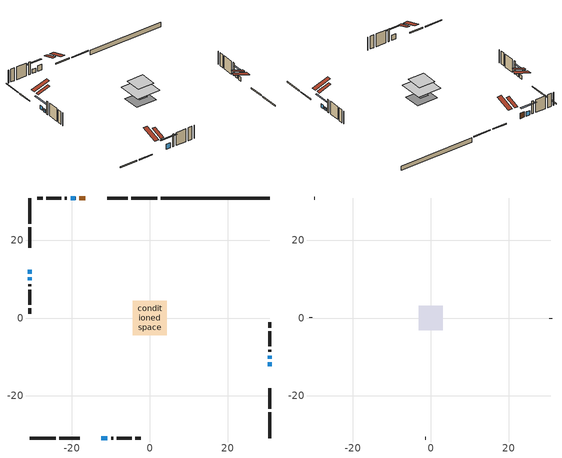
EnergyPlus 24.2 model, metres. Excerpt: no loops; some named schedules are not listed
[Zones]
conditioned space
 floor adiabatic (AdiabaticFloorConstruction): -4.43,-4.43 -4.43,4.43 4.43,4.43 4.43,-4.43 z2.9
 floor foundation (Slab1 construction): -3.88,-3.13 -3.88,3.13 3.88,3.13 3.88,-3.13 z-1.19
 floor foundation (Slab2 construction): -1.58,-1.58 -1.58,1.58 1.58,1.58 1.58,-1.58 z0
 wall outside (RimJoist1 construction): 1.87,30.84 -4.76,30.84 / -30.84,-30.84 -24.21,-30.84 / -30.84,30.84 -30.84,24.21 / 30.84,-30.84 30.84,-24.21 z0.46:0.76
 wall outside (RimJoist2 construction): -5.69,30.84 -10.95,30.84 / -23.28,-30.84 -18.02,-30.84 / -30.84,23.28 -30.84,18.02 / 30.84,-23.28 30.84,-18.02 z0.46:0.76
 wall outside (AdiabaticWallConstruction 1): -16.53,30.84 -18.15,30.84 z0.46:2.49
 wall outside (AdiabaticWallConstruction): 30.84,-12.44 30.84,-11.34 / -30.84,12.44 -30.84,11.34 z0.46:1.82; -19.08,30.84 -20.35,30.84 z0.46:2.03; -12.44,-30.84 -10.87,-30.84 z0.46:2.41; 30.84,-10.41 30.84,-9.65 / -30.84,10.41 -30.84,9.65 z0.46:1.41
 wall outside (Wall1 construction): -21.27,30.84 -21.8,30.84 / -9.94,-30.84 -9.41,-30.84 / -30.84,8.72 -30.84,8.19 / 30.84,-8.72 30.84,-8.19 z0.46:5.34
 wall outside (Wall2 construction): -22.73,30.84 -26.58,30.84 / -8.48,-30.84 -4.64,-30.84 / -30.84,7.26 -30.84,3.42 / 30.84,-7.26 30.84,-3.42 z0.46:5.34
 wall outside (Wall3 construction): -27.51,30.84 -28.88,30.84 / -3.71,-30.84 -2.34,-30.84 / -30.84,2.49 -30.84,1.11 / 30.84,-2.49 30.84,-1.11 z0.46:5.34
 wall foundation (FoundationWall1 construction): 30.84,30.84 2.8,30.84 z-1.19:0.46
 window (WindowConstruction): 30.84,-12.44 30.84,-11.34 z0.46:1.82
 window (WindowConstruction 1): -19.08,30.84 -20.34,30.84 z0.46:2.03
 window (WindowConstruction 2): -12.44,-30.84 -10.87,-30.84 z0.46:2.4
 window (WindowConstruction 3): -30.84,12.44 -30.84,11.34 z0.46:1.82
 window (WindowConstruction 4): 30.84,-10.41 30.84,-9.65 z0.46:1.41
 window (WindowConstruction 5): -30.84,10.41 -30.84,9.65 z0.46:1.41
 door (Door): -16.53,30.84 -18.15,30.84 z0.46:2.49
 ceiling adiabatic (AdiabaticFloorConstruction): 4.43,-4.43 4.43,4.43 -4.43,4.43 -4.43,-4.43 z2.9
 roof outside (Roof2 construction): -15.61,30.84,5.34 -15.61,26.22,6.88 -14.39,26.22,6.88 -14.39,30.84,5.34; -13.37,-30.84,5.34 -13.37,-26.22,6.88 -14.58,-26.22,6.88 -14.58,-30.84,5.34; -30.84,13.37,5.34 -26.22,13.37,6.88 -26.22,14.58,6.88 -30.84,14.58,5.34; 30.84,-13.37,5.34 26.22,-13.37,6.88 26.22,-14.58,6.88 30.84,-14.58,5.34
attic - vented
 floor to conditioned space (Floor1 construction Reversed): -3.09,-3.09 -3.09,3.09 3.09,3.09 3.09,-3.09 z5.34
 wall outside (Wall4 construction): -29.81,30.84 -29.91,30.84 / -1.41,-30.84 -1.31,-30.84 / -30.84,0.18 -30.84,0.08 / 30.84,-0.18 30.84,-0.08 z0.46:5.34
 roof outside (Roof1 construction): -13.46,30.84,5.34 -13.46,24.83,7.34 -11.88,24.83,7.34 -11.88,30.84,5.34; -15.51,-30.84,5.34 -15.51,-24.83,7.34 -17.1,-24.83,7.34 -17.1,-30.84,5.34; -30.84,15.51,5.34 -24.83,15.51,7.34 -24.83,17.1,7.34 -30.84,17.1,5.34; 30.84,-15.51,5.34 24.83,-15.51,7.34 24.83,-17.1,7.34 30.84,-17.1,5.34
shading: 30.84,-8.91 30.84,-14.87 31.25,-14.87 31.25,-8.91 z4.25; -22.77,30.84 -16.65,30.84 -16.65,31.25 -22.77,31.25 z4.46; -8.44,-30.84 -14.87,-30.84 -14.87,-31.25 -8.44,-31.25 z4.83; -30.84,8.91 -30.84,14.87 -31.25,14.87 -31.25,8.91 z4.25; 30.84,-9.45 30.84,-10.61 31.25,-10.61 31.25,-9.45 z1.61; -30.84,9.45 -30.84,10.61 -31.25,10.61 -31.25,9.45 z1.61
[Building]
Building 1: Terrain=Suburbs
[Site:Location]
Winnipeg Intl AP_MB: Latitude {deg}=49.91; Longitude {deg}=-97.24; Time Zone {hr}=-6; Elevation {m}=239; Keep Site Location Information=Yes
[Site:GroundTemperature:Shallow]
-2.46526, -5.11642, -5.32873, -4.07063, 0.979979, 6.00706, 10.3653, 13.1261, 13.3606, 11.1152, 6.8681, 1.99523
[Site:WaterMainsTemperature]
Calculation Method=Schedule; Temperature Schedule=mains temperature schedule
[Material] Roughness=Rough; Thermal Absorptance=0.9
Name | Thickness {m} | Conductivity {W/m-K} | Density {kg/m3} | Specific Heat {J/kg-K} | Solar Absorptance | Visible Absorptance
asphalt or fiberglass shingles | 0.00635 | 0.162714 | 1121.4 | 1465.45 | 0.84 | 0.84
ceiling loosefill ins | 0.169333 | 0.0480833 | 16.02 | 1046.75 | 0.7 | 0.7
ceiling stud and cavity | 0.1397 | 0.0933378 | 65.682 | 1177.47 | 0.7 | 0.7
concrete 4.0 in. | 0.1016 | 1.803125 | 2242.8 | 837.4 | 0.7 | 0.7
concrete 8.0 in. | 0.2032 | 1.803125 | 2242.8 | 837.4 | 0.7 | 0.7
door material | 0.04445 | 0.188738 | 512.64 | 1214.23 | 0.7 | 0.7
floor covering | 0.0127 | 0.0433444 | 54.468 | 1339.84 | 0.6 | 0.6
floor rigid ins; wall rigid ins | 0.512978 | 0.029427 | 32.04 | 1214.23 | 0.7 | 0.7
floor stud and cavity | 0.1397 | 1.75129 | 37.0049 | 1207.88 | 0.7 | 0.7
furniture material conditioned space 1 | 0.1524 | 0.115458 | 640.8 | 1214.23 | 0.6 | 0.6
gypsum board | 0.0127 | 0.160291 | 801 | 837.4 | 0.6 | 0.6
osb sheathing 0.5 in. | 0.0127 | 0.115458 | 512.64 | 1214.23 | 0.7 | 0.7
osb sheathing 0.75 in. | 0.01905 | 0.115458 | 512.64 | 1214.23 | 0.7 | 0.7
osb sheathing 2.0 in. | 0.0508 | 0.115458 | 512.64 | 1214.23 | 0.7 | 0.7
rim joist stud and cavity | 0.0508 | 0.177588 | 50.32683 | 1063.81 | 0.6 | 0.6
rim joist stud and cavity 1 | 0.0508 | 0.0448274 | 125.044 | 1163.47 | 0.6 | 0.6
roof stud and cavity | 0.2032 | 0.184409 | 78.34581 | 1123.46 | 0.7 | 0.7
wall stud and cavity | 0.1397 | 0.0992973 | 139.0536 | 1170.24 | 0.7 | 0.7
wall stud and cavity 1 | 0.1397 | 0.0938917 | 139.0536 | 1170.24 | 0.7 | 0.7
wall stud and cavity 2 | 0.1397 | 0.101456 | 139.0536 | 1170.24 | 0.7 | 0.7
wall stud and cavity 3 | 0.0889 | 6.9971 | 50.32683 | 1063.81 | 0.6 | 0.6
wall stud and cavity 4 | 0.0889 | 0.380278 | 52.3479 | 1209.89 | 0.7 | 0.7
wall stud and cavity 5 | 0.0889 | 0.391764 | 83.0341 | 1211.67 | 0.7 | 0.7
wood siding | 0.0254 | 0.102417 | 544.68 | 1172.36 | 0.4 | 0.4
wood siding 1 | 0.00254 | 0.102417 | 544.68 | 1172.36 | 0.4 | 0.4
wood siding 2; wood siding 3; wood siding 4 | 0.0254 | 0.102417 | 544.68 | 1172.36 | 0.7 | 0.7
[WindowMaterial:SimpleGlazingSystem]
Name | U-Factor {W/m2-K} | Solar Heat Gain Coefficient
WindowMaterial | 2.1531 | 0.62
WindowMaterial 1 | 2.11846 | 0.63
WindowMaterial 2 | 3.29721 | 0.69
WindowMaterial 3 | 2.259844 | 0.59
[Construction]
AdiabaticFloorConstruction: floor stud and cavity, floor rigid ins, osb sheathing 0.75 in., floor covering
AdiabaticWallConstruction: wood siding 3, wall rigid ins, wall stud and cavity 4, gypsum board
AdiabaticWallConstruction 1: wood siding 4, wall rigid ins, wall stud and cavity 4, gypsum board
Door: door material
Floor1 construction Reversed: gypsum board, ceiling stud and cavity, ceiling loosefill ins
FoundationWall1 construction: concrete 8.0 in.
furniture construction conditioned space 1: furniture material conditioned space 1
PartitionWallConstruction: gypsum board, wall stud and cavity 5, gypsum board
RimJoist1 construction: wood siding 2, rim joist stud and cavity
RimJoist2 construction: wood siding 2, osb sheathing 2.0 in., rim joist stud and cavity 1
Roof1 construction: asphalt or fiberglass shingles
Roof2 construction: asphalt or fiberglass shingles, osb sheathing 0.75 in., roof stud and cavity, gypsum board
Slab1 construction; Slab2 construction: concrete 4.0 in.
Wall1 construction: wood siding, osb sheathing 0.5 in., wall stud and cavity, gypsum board
Wall2 construction: wood siding, osb sheathing 0.5 in., wall stud and cavity 1, gypsum board
Wall3 construction: wood siding, osb sheathing 0.5 in., wall stud and cavity 2, gypsum board
Wall4 construction: wood siding 1, wall stud and cavity 3
WindowConstruction; WindowConstruction 3: WindowMaterial
WindowConstruction 1: WindowMaterial 1
WindowConstruction 2: WindowMaterial 2
WindowConstruction 4; WindowConstruction 5: WindowMaterial 3
[Zone] Multiplier=1; Part of Total Floor Area=Yes
Name | Volume {m3}
attic - vented | 12.3898
conditioned space | 317.4
[Space]
Name | Zone | Volume {m3}
attic - vented 1 | attic - vented | 12.3898
conditioned space 1 | conditioned space | 317.4
[ZoneInfiltration:EffectiveLeakageArea]
infil attic - vented 1: Zone or Space=attic - vented 1; Schedule=Always On Discrete; Effective Air Leakage Area {cm2}=1269.67; Stack Coefficient=0.000478462; Wind Coefficient=1.4779e-05
[ZoneMixing]
whole house fan mix: Zone or Space=attic - vented; Schedule=Always On Continuous; Design Flow Rate Calculation Method=Flow/Zone; Design Flow Rate {m3/s}=0; Source Zone or Space=conditioned space
[SurfaceProperty:ExposedFoundationPerimeter] Exposed Perimeter Calculation Method=TotalExposedPerimeter
Name | Total Exposed Perimeter {m}
Slab1 | 28.042
Slab2 | 9.44901
[InternalMass] Zone or ZoneList=conditioned space; Space or SpaceList=conditioned space 1
Name | Construction | Surface Area {m2}
furniture mass conditioned space 1 | furniture construction conditioned space 1 | 54.7896
partition wall mass | PartitionWallConstruction | 136.974
[Lights]
interior lighting: Zone or ZoneList or Space or SpaceList=conditioned space 1; Schedule=interior lighting schedule; Design Level Calculation Method=LightingLevel; Lighting Level {W}=343.2; Return Air Fraction=0; Fraction Radiant=0.6; Fraction Visible=0.2; Fraction Replaceable=1
[People]
occupants: Zone or ZoneList or Space or SpaceList=conditioned space 1; Number of People Schedule=occupants schedule; Number of People Calculation Method=People; Number of People=3; Fraction Radiant=0.314171; Sensible Heat Fraction=0.56303; Activity Level Schedule=occupants activity schedule; Carbon Dioxide Generation Rate {m3/s-W}=0; Enable ASHRAE 55 Comfort Warnings=No; Mean Radiant Temperature Calculation Type=EnclosureAveraged
[ElectricEquipment] Zone or ZoneList or Space or SpaceList=conditioned space 1; Design Level Calculation Method=EquipmentLevel
Name | Schedule | Design Level {W} | Fraction Latent | Fraction Radiant | Fraction Lost
clothes dryer | clothes dryer schedule | 140.772 | 0.015 | 0.081 | 0.85
clothes washer | clothes washer schedule | 32.1985 | 0.03 | 0.162 | 0.7
cooking range | cooking range schedule | 215.147 | 0.08 | 0.432 | 0.2
dishwasher | dishwasher schedule | 66.8632 | 0.3 | 0.18 | 0.4
fridge | fridge schedule | 72.9452 | 0 | 0.6 | 0
mech vent house fan | mech vent house fan schedule | 10 | 0 | 0 | 1
mech vent house fan cfis | mech vent house fan cfis schedule | 0 | 0 | 0 | 0
misc plug loads | misc plug loads schedule | 494.7 | 0.045 | 0.513 | 0.1
whole house fan | Always On Discrete | 0 | 0 | 0 | 1
[OtherEquipment] Zone or ZoneList or Space or SpaceList=conditioned space 1; Design Level Calculation Method=EquipmentLevel
Name | Fuel Type | Schedule | Design Level {W} | Fraction Latent | Fraction Radiant | Fraction Lost
clothes dryer 1 | Electricity | clothes dryer schedule | 0 | 0.015 | 0.081 | 0.85
cooking range 1 | Electricity | cooking range schedule | 0 | 0.08 | 0.432 | 0.2
general water use latent | None | general water use schedule | 62.594 | 1 | 0 | 0
general water use sensible | None | general water use schedule | -61.6891 | 0 | 0.6 | 0
mech vent house fan latent load | None | Always On Discrete | 0 | 1 | 0 | 0
mech vent house fan sensible load | None | Always On Discrete | 0 | 0 | 0 | 0
water heater energy adjustment1 | NaturalGas | Always On Discrete | 0.01 | 0 | 0 | 1
[ZoneInfiltration:DesignFlowRate] Zone or ZoneList or Space or SpaceList=conditioned space 1; Schedule=Always On Discrete; Design Flow Rate Calculation Method=Flow/Zone; Design Flow Rate {m3/s}=0
infil flow; natural vent flow; whole house fan flow
[AvailabilityManager:Scheduled]
central ac and furnace airloop Availability Manager: Schedule=Always On Discrete
[Foundation:Kiva] Initial Indoor Air Temperature {C}=21; Wall Depth Below Slab {m}=0.2032
Name | Wall Height Above Grade {m}
Foundation Kiva 1 | 0.460004
Foundation Kiva 2 | 0.1016
[Foundation:Kiva:Settings]
Soil Conductivity {W/m-K}=0.849921; Soil Density {kg/m3}=1842.3; Soil Specific Heat {J/kg-K}=418.7; Ground Solar Absorptivity=0.9; Ground Thermal Absorptivity=0.9; Ground Surface Roughness {m}=0.03; Far-Field Width {m}=40; Deep-Ground Boundary Condition=ZeroFlux; Deep-Ground Depth {m}=40; Minimum Cell Dimension {m}=0.2; Maximum Cell Growth Coefficient=3; Simulation Timestep=Timestep
[Exterior:Lights]
exterior lighting: Schedule=exterior lighting schedule; Design Level {W}=75.6
[EnergyManagementSystem:GlobalVariable]
central_ac_and_furnace_airloop_Fan_RTF
infil_program_Qfan
infil_program_Qinf
natural_vent_program_Qnv
natural_vent_program_Qwhf
[EnergyManagementSystem:Sensor]
Name | Output:Variable or Output:Meter Index Key | Output:Variable or Output:Meter
airflow_gain | infil flow | Infiltration Sensible Heat Gain Energy
airflow_gain_1 | natural vent flow | Infiltration Sensible Heat Gain Energy
airflow_gain_2 | whole house fan flow | Infiltration Sensible Heat Gain Energy
airflow_loss | infil flow | Infiltration Sensible Heat Loss Energy
airflow_loss_1 | natural vent flow | Infiltration Sensible Heat Loss Energy
airflow_loss_2 | whole house fan flow | Infiltration Sensible Heat Loss Energy
clg_load_cond |  | Cooling:EnergyTransfer:Zone:CONDITIONED SPACE
clg_sp_s; clg_sp_s_1 | cooling setpoint | Schedule Value
clothes_dryer_exhaust_0_sch_s | clothes dryer exhaust 0 schedule | Schedule Value
cool_season | cooling season schedule | Schedule Value
htg_load_cond |  | Heating:EnergyTransfer:Zone:CONDITIONED SPACE
htg_sp_s; htg_sp_s_1 | heating setpoint | Schedule Value
ig_ee_conv | clothes dryer | Electric Equipment Convective Heating Energy
ig_ee_conv_2 | cooking range | Electric Equipment Convective Heating Energy
ig_ee_conv_4 | fridge | Electric Equipment Convective Heating Energy
ig_ee_conv_5 | misc plug loads | Electric Equipment Convective Heating Energy
ig_ee_conv_6 | whole house fan | Electric Equipment Convective Heating Energy
ig_ee_rad | clothes dryer | Electric Equipment Radiant Heating Energy
ig_ee_rad_2 | cooking range | Electric Equipment Radiant Heating Energy
ig_ee_rad_4 | fridge | Electric Equipment Radiant Heating Energy
ig_ee_rad_5 | misc plug loads | Electric Equipment Radiant Heating Energy
ig_ee_rad_6 | whole house fan | Electric Equipment Radiant Heating Energy
ig_lgt_conv | interior lighting | Lights Convective Heating Energy
ig_lgt_rad | interior lighting | Lights Radiant Heating Energy
ig_lgt_vis | interior lighting | Lights Visible Radiation Heating Energy
ig_oe_conv | clothes dryer 1 | Other Equipment Convective Heating Energy
ig_oe_conv_1 | cooking range 1 | Other Equipment Convective Heating Energy
ig_oe_conv_2 | general water use latent | Other Equipment Convective Heating Energy
ig_oe_conv_3 | general water use sensible | Other Equipment Convective Heating Energy
ig_oe_conv_4 | water heater energy adjustment1 | Other Equipment Convective Heating Energy
ig_oe_rad | clothes dryer 1 | Other Equipment Radiant Heating Energy
ig_oe_rad_1 | cooking range 1 | Other Equipment Radiant Heating Energy
ig_oe_rad_2 | general water use latent | Other Equipment Radiant Heating Energy
ig_oe_rad_3 | general water use sensible | Other Equipment Radiant Heating Energy
ig_oe_rad_4 | water heater energy adjustment1 | Other Equipment Radiant Heating Energy
ig_ppl_conv | occupants | People Convective Heating Energy
ig_ppl_rad | occupants | People Radiant Heating Energy
im_conv | furniture mass conditioned space 1 | Surface Inside Face Convection Heat Gain Energy
im_conv_1 | partition wall mass | Surface Inside Face Convection Heat Gain Energy
im_ig | furniture mass conditioned space 1 | Surface Inside Face Internal Gains Radiation Heat Gain Energy
im_ig_1 | partition wall mass | Surface Inside Face Internal Gains Radiation Heat Gain Energy
im_lgt | furniture mass conditioned space 1 | Surface Inside Face Lights Radiation Heat Gain Energy
im_lgt_1 | partition wall mass | Surface Inside Face Lights Radiation Heat Gain Energy
im_sol | furniture mass conditioned space 1 | Surface Inside Face Solar Radiation Heat Gain Energy
im_sol_1 | partition wall mass | Surface Inside Face Solar Radiation Heat Gain Energy
im_surf | furniture mass conditioned space 1 | Surface Inside Face Net Surface Thermal Radiation Heat Gain Energy
im_surf_1 | partition wall mass | Surface Inside Face Net Surface Thermal Radiation Heat Gain Energy
mv_conv | mech vent house fan | Electric Equipment Convective Heating Energy
mv_conv_1 | mech vent house fan cfis | Electric Equipment Convective Heating Energy
mv_conv_2 | mech vent house fan latent load | Other Equipment Convective Heating Energy
mv_conv_3 | mech vent house fan sensible load | Other Equipment Convective Heating Energy
mv_rad | mech vent house fan | Electric Equipment Radiant Heating Energy
mv_rad_1 | mech vent house fan cfis | Electric Equipment Radiant Heating Energy
mv_rad_2 | mech vent house fan latent load | Other Equipment Radiant Heating Energy
mv_rad_3 | mech vent house fan sensible load | Other Equipment Radiant Heating Energy
natural_vent_s | natural vent schedule | Schedule Value
out_pb_s |  | Site Outdoor Air Barometric Pressure
out_wt_s |  | Site Outdoor Air Humidity Ratio
site_vw_s |  | Site Wind Speed
ss_back_out | Window1 | Surface Window Shortwave from Zone Back Out Window Heat Transfer Rate
ss_back_out_1 | Window2 | Surface Window Shortwave from Zone Back Out Window Heat Transfer Rate
ss_back_out_2 | Window3 | Surface Window Shortwave from Zone Back Out Window Heat Transfer Rate
ss_back_out_3 | Window4 | Surface Window Shortwave from Zone Back Out Window Heat Transfer Rate
ss_back_out_4 | Window5 | Surface Window Shortwave from Zone Back Out Window Heat Transfer Rate
ss_back_out_5 | Window6 | Surface Window Shortwave from Zone Back Out Window Heat Transfer Rate
ss_conv | Door1 | Surface Inside Face Convection Heat Gain Energy
ss_conv_1 | Window1 | Surface Inside Face Convection Heat Gain Energy
ss_conv_2 | Window2 | Surface Inside Face Convection Heat Gain Energy
ss_conv_3 | Window3 | Surface Inside Face Convection Heat Gain Energy
ss_conv_4 | Window4 | Surface Inside Face Convection Heat Gain Energy
ss_conv_5 | Window5 | Surface Inside Face Convection Heat Gain Energy
ss_conv_6 | Window6 | Surface Inside Face Convection Heat Gain Energy
ss_ig | Door1 | Surface Inside Face Internal Gains Radiation Heat Gain Energy
ss_ig_1 | Window1 | Surface Inside Face Internal Gains Radiation Heat Gain Energy
ss_ig_2 | Window2 | Surface Inside Face Internal Gains Radiation Heat Gain Energy
ss_ig_3 | Window3 | Surface Inside Face Internal Gains Radiation Heat Gain Energy
ss_ig_4 | Window4 | Surface Inside Face Internal Gains Radiation Heat Gain Energy
ss_ig_5 | Window5 | Surface Inside Face Internal Gains Radiation Heat Gain Energy
ss_ig_6 | Window6 | Surface Inside Face Internal Gains Radiation Heat Gain Energy
ss_lgt | Door1 | Surface Inside Face Lights Radiation Heat Gain Energy
ss_sol | Door1 | Surface Inside Face Solar Radiation Heat Gain Energy
ss_surf | Door1 | Surface Inside Face Net Surface Thermal Radiation Heat Gain Energy
ss_surf_1 | Window1 | Surface Inside Face Net Surface Thermal Radiation Heat Gain Energy
ss_surf_2 | Window2 | Surface Inside Face Net Surface Thermal Radiation Heat Gain Energy
ss_surf_3 | Window3 | Surface Inside Face Net Surface Thermal Radiation Heat Gain Energy
ss_surf_4 | Window4 | Surface Inside Face Net Surface Thermal Radiation Heat Gain Energy
ss_surf_5 | Window5 | Surface Inside Face Net Surface Thermal Radiation Heat Gain Energy
ss_surf_6 | Window6 | Surface Inside Face Net Surface Thermal Radiation Heat Gain Energy
ss_trans_in | Window1 | Surface Window Transmitted Solar Radiation Rate
ss_trans_in_1 | Window2 | Surface Window Transmitted Solar Radiation Rate
ss_trans_in_2 | Window3 | Surface Window Transmitted Solar Radiation Rate
ss_trans_in_3 | Window4 | Surface Window Transmitted Solar Radiation Rate
ss_trans_in_4 | Window5 | Surface Window Transmitted Solar Radiation Rate
ss_trans_in_5 | Window6 | Surface Window Transmitted Solar Radiation Rate
ss_trans_out | Window1 | Surface Inside Face Initial Transmitted Diffuse Transmitted Out Window Solar Radiation Rate
ss_trans_out_1 | Window2 | Surface Inside Face Initial Transmitted Diffuse Transmitted Out Window Solar Radiation Rate
ss_trans_out_2 | Window3 | Surface Inside Face Initial Transmitted Diffuse Transmitted Out Window Solar Radiation Rate
ss_trans_out_3 | Window4 | Surface Inside Face Initial Transmitted Diffuse Transmitted Out Window Solar Radiation Rate
ss_trans_out_4 | Window5 | Surface Inside Face Initial Transmitted Diffuse Transmitted Out Window Solar Radiation Rate
ss_trans_out_5 | Window6 | Surface Inside Face Initial Transmitted Diffuse Transmitted Out Window Solar Radiation Rate
s_conv | Floor1 | Surface Inside Face Convection Heat Gain Energy
s_conv_1 | FoundationWall1 | Surface Inside Face Convection Heat Gain Energy
s_conv_10 | RimJoist2:270 | Surface Inside Face Convection Heat Gain Energy
s_conv_11 | RimJoist2:90 | Surface Inside Face Convection Heat Gain Energy
s_conv_12 | Roof2:0 | Surface Inside Face Convection Heat Gain Energy
s_conv_13 | Roof2:180 | Surface Inside Face Convection Heat Gain Energy
s_conv_14 | Roof2:270 | Surface Inside Face Convection Heat Gain Energy
s_conv_15 | Roof2:90 | Surface Inside Face Convection Heat Gain Energy
s_conv_16 | Slab1 | Surface Inside Face Convection Heat Gain Energy
s_conv_17 | Slab2 | Surface Inside Face Convection Heat Gain Energy
s_conv_18 | Wall1:0 | Surface Inside Face Convection Heat Gain Energy
s_conv_19 | Wall1:180 | Surface Inside Face Convection Heat Gain Energy
s_conv_2 | inferred conditioned ceiling | Surface Inside Face Convection Heat Gain Energy
s_conv_20 | Wall1:270 | Surface Inside Face Convection Heat Gain Energy
s_conv_21 | Wall1:90 | Surface Inside Face Convection Heat Gain Energy
s_conv_22 | Wall2:0 | Surface Inside Face Convection Heat Gain Energy
s_conv_23 | Wall2:180 | Surface Inside Face Convection Heat Gain Energy
s_conv_24 | Wall2:270 | Surface Inside Face Convection Heat Gain Energy
s_conv_25 | Wall2:90 | Surface Inside Face Convection Heat Gain Energy
s_conv_26 | Wall3:0 | Surface Inside Face Convection Heat Gain Energy
s_conv_27 | Wall3:180 | Surface Inside Face Convection Heat Gain Energy
s_conv_28 | Wall3:270 | Surface Inside Face Convection Heat Gain Energy
s_conv_29 | Wall3:90 | Surface Inside Face Convection Heat Gain Energy
s_conv_3 | inferred conditioned floor | Surface Inside Face Convection Heat Gain Energy
s_conv_4 | RimJoist1:0 | Surface Inside Face Convection Heat Gain Energy
s_conv_5 | RimJoist1:180 | Surface Inside Face Convection Heat Gain Energy
s_conv_6 | RimJoist1:270 | Surface Inside Face Convection Heat Gain Energy
s_conv_7 | RimJoist1:90 | Surface Inside Face Convection Heat Gain Energy
s_conv_8 | RimJoist2:0 | Surface Inside Face Convection Heat Gain Energy
s_conv_9 | RimJoist2:180 | Surface Inside Face Convection Heat Gain Energy
s_ig | Floor1 | Surface Inside Face Internal Gains Radiation Heat Gain Energy
s_ig_1 | FoundationWall1 | Surface Inside Face Internal Gains Radiation Heat Gain Energy
s_ig_10 | RimJoist2:270 | Surface Inside Face Internal Gains Radiation Heat Gain Energy
s_ig_11 | RimJoist2:90 | Surface Inside Face Internal Gains Radiation Heat Gain Energy
s_ig_12 | Roof2:0 | Surface Inside Face Internal Gains Radiation Heat Gain Energy
s_ig_13 | Roof2:180 | Surface Inside Face Internal Gains Radiation Heat Gain Energy
s_ig_14 | Roof2:270 | Surface Inside Face Internal Gains Radiation Heat Gain Energy
s_ig_15 | Roof2:90 | Surface Inside Face Internal Gains Radiation Heat Gain Energy
s_ig_16 | Slab1 | Surface Inside Face Internal Gains Radiation Heat Gain Energy
s_ig_17 | Slab2 | Surface Inside Face Internal Gains Radiation Heat Gain Energy
s_ig_18 | Wall1:0 | Surface Inside Face Internal Gains Radiation Heat Gain Energy
s_ig_19 | Wall1:180 | Surface Inside Face Internal Gains Radiation Heat Gain Energy
s_ig_2 | inferred conditioned ceiling | Surface Inside Face Internal Gains Radiation Heat Gain Energy
s_ig_20 | Wall1:270 | Surface Inside Face Internal Gains Radiation Heat Gain Energy
s_ig_21 | Wall1:90 | Surface Inside Face Internal Gains Radiation Heat Gain Energy
s_ig_22 | Wall2:0 | Surface Inside Face Internal Gains Radiation Heat Gain Energy
s_ig_23 | Wall2:180 | Surface Inside Face Internal Gains Radiation Heat Gain Energy
s_ig_24 | Wall2:270 | Surface Inside Face Internal Gains Radiation Heat Gain Energy
s_ig_25 | Wall2:90 | Surface Inside Face Internal Gains Radiation Heat Gain Energy
s_ig_26 | Wall3:0 | Surface Inside Face Internal Gains Radiation Heat Gain Energy
s_ig_27 | Wall3:180 | Surface Inside Face Internal Gains Radiation Heat Gain Energy
s_ig_28 | Wall3:270 | Surface Inside Face Internal Gains Radiation Heat Gain Energy
s_ig_29 | Wall3:90 | Surface Inside Face Internal Gains Radiation Heat Gain Energy
s_ig_3 | inferred conditioned floor | Surface Inside Face Internal Gains Radiation Heat Gain Energy
s_ig_4 | RimJoist1:0 | Surface Inside Face Internal Gains Radiation Heat Gain Energy
s_ig_5 | RimJoist1:180 | Surface Inside Face Internal Gains Radiation Heat Gain Energy
s_ig_6 | RimJoist1:270 | Surface Inside Face Internal Gains Radiation Heat Gain Energy
s_ig_7 | RimJoist1:90 | Surface Inside Face Internal Gains Radiation Heat Gain Energy
s_ig_8 | RimJoist2:0 | Surface Inside Face Internal Gains Radiation Heat Gain Energy
s_ig_9 | RimJoist2:180 | Surface Inside Face Internal Gains Radiation Heat Gain Energy
s_lgt | Floor1 | Surface Inside Face Lights Radiation Heat Gain Energy
s_lgt_1 | FoundationWall1 | Surface Inside Face Lights Radiation Heat Gain Energy
s_lgt_10 | RimJoist2:270 | Surface Inside Face Lights Radiation Heat Gain Energy
s_lgt_11 | RimJoist2:90 | Surface Inside Face Lights Radiation Heat Gain Energy
s_lgt_12 | Roof2:0 | Surface Inside Face Lights Radiation Heat Gain Energy
s_lgt_13 | Roof2:180 | Surface Inside Face Lights Radiation Heat Gain Energy
s_lgt_14 | Roof2:270 | Surface Inside Face Lights Radiation Heat Gain Energy
s_lgt_15 | Roof2:90 | Surface Inside Face Lights Radiation Heat Gain Energy
s_lgt_16 | Slab1 | Surface Inside Face Lights Radiation Heat Gain Energy
